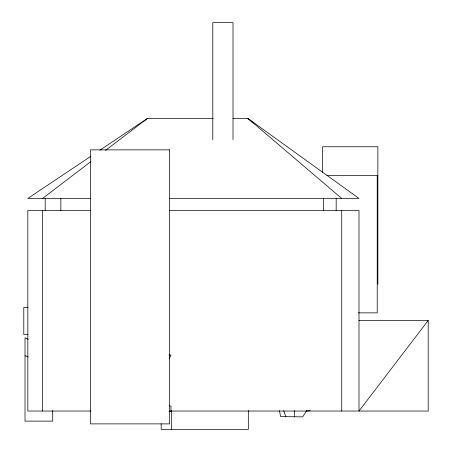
<?xml version="1.0" encoding="UTF-8"?>
<svg xmlns="http://www.w3.org/2000/svg" width="452" height="452" viewBox="0 0 452 452"><rect width="100%" height="100%" fill="white"/><g stroke="black" fill="none" stroke-linecap="round" stroke-linejoin="round"><path stroke-width="0.68" d="M161.195 423.801L161.195 429.4L248.323 429.4L248.323 410.495M171.653 429.4L171.653 410.495M294.32 416.891L294.376 410.58M169.189 358.702L170.975 355.012L168.969 355.012M306.71 410.58L302.676 416.891L280.551 416.569L279.517 410.659M359.001 320.462L428.208 320.462L359.001 411.043L359.001 210.508L169.573 210.508M143.629 121.356L147.538 118.345L213.191 118.345M42.573 198.434L90.846 161.601M105.44 150.465L147.538 118.345L100.005 150.143M90.615 156.426L27.826 198.434L90.553 198.434M306.535 411.049L310.258 410.648M232.955 118.345L247.781 118.345L359.001 198.434L169.573 198.434M326.869 175.365L377.217 175.365L377.217 312.863L358.34 312.863M90.553 210.508L27.826 210.508L27.826 411.043L90.835 411.043M28.024 307.433L23.792 307.433L23.792 334.457L28.024 334.457M169.573 411.043L428.208 411.043L428.208 320.462M168.969 411.45L170.975 411.45L170.975 406.325L169.189 405.546M25.018 355.679L28.239 357.023M28.165 339.299L25.018 337.751L25.018 421.117L52.709 421.117L52.709 410.546M253.239 122.82L247.781 118.345L341.729 198.434M283.732 410.58L285.822 416.891M377.861 284.257L377.861 146.759L322.626 146.759L322.626 172.85M341.729 210.508L341.729 411.043M336.175 198.434L336.175 210.508M323.491 198.434L323.491 210.508M233.012 139.64L233.012 22.6L212.796 22.6L212.796 139.64M60.856 198.434L60.856 210.508M45.2 198.434L45.2 210.508M42.573 210.508L42.573 411.043M169.579 149.861L90.513 149.861L90.513 423.886L169.579 423.886L169.579 149.861"/></g></svg>
